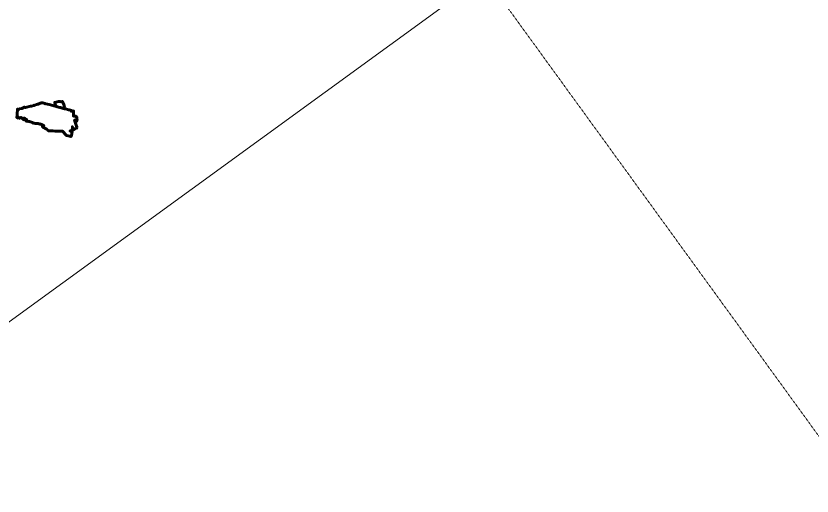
# Model space of a CAD drawing. Header units: millimetres. Extents: x -11105 to 6250, y -8045 to 7046.
# Drawn here: x -3574.5 to -3151.3, y -1119.2 to -864 of the extents above; entities that cross this region are included whole.
import ezdxf

# ---------------------------------------------------------------- set-up
doc = ezdxf.new("R2010")
doc.units = ezdxf.units.MM
doc.linetypes.add('DOT', pattern=[2, 1, -1])
for name, color, linetype in [('_Сеть_', 1, 'Continuous'), ('C_____20241011082108472438_БДШ-1_16_14_ЮЗРТ-2_ОР_tridb_ОР_07_20', 1, 'Continuous'), ('C_____20241011082127675677_БДШ-0_13_11_-290_ЮЗРТ-2_ОР_tridb_ОР_11_21', 1, 'Continuous'), ('C_____20241011082127926820_БДШ-0_17_13_-290_ЮЗРТ-2_ОР_tridb_ОР_11_21', 1, 'Continuous')]:
    doc.layers.add(name, color=color, linetype=linetype)

msp = doc.modelspace()

# ---------------------------------------------------------------- linework, layer by layer
at = {"layer": '_Сеть_', "color": 251, "linetype": 'Continuous', "lineweight": 13, "ltscale": 0.09, "true_color": 0x42495b}
msp.add_lwpolyline([(-9341.48, -5213.85), (4192.82, 4619.39)], dxfattribs=at)
at = {"layer": '_Сеть_', "color": 251, "linetype": 'DOT', "lineweight": 13, "ltscale": 0.09, "true_color": 0x42495b}
msp.add_lwpolyline([(-1196.7, -3772.65), (-5203.39, 1742.08)], dxfattribs=at)
at = {"layer": 'C_____20241011082108472438_БДШ-1_16_14_ЮЗРТ-2_ОР_tridb_ОР_07_20', "color": 18, "linetype": 'Continuous', "lineweight": 60, "ltscale": 0.09, "true_color": 0x000000}
msp.add_lwpolyline([(-3573.24, -918.93), (-3573.34, -917.76), (-3573.98, -918.12), (-3573.94, -916.58), (-3573.9, -916.14), (-3573.77, -913.56), (-3573.75, -913.54), (-3573.74, -913.53), (-3573.7, -913.51), (-3573.23, -914), (-3572.78, -913.47), (-3571.35, -913.21), (-3570.05, -912.44), (-3569.42, -912.72), (-3566.82, -912.05), (-3566.21, -911.9), (-3565.01, -911.64), (-3564.66, -911.5), (-3564.49, -911.46), (-3563.63, -911.15), (-3563.25, -911.01), (-3562.88, -910.9), (-3562.72, -910.82), (-3561.04, -910.26), (-3560.95, -910.24), (-3560.6, -910.13), (-3560.31, -910.13), (-3559.17, -910.58), (-3558.74, -910.69), (-3558.56, -910.64), (-3556.81, -911.12), (-3556.11, -911.31), (-3555.57, -911.46), (-3553.66, -911.97), (-3552.59, -912.26), (-3551.21, -912.64), (-3549.24, -913.19), (-3548.77, -913.33), (-3548.49, -913.37), (-3548.44, -913.41), (-3547.92, -913.44), (-3547.11, -913.72), (-3546.66, -913.86), (-3546.3, -913.87), (-3545.44, -914.12), (-3545.32, -914.15), (-3545.19, -914.19), (-3545.19, -914.27), (-3545.19, -914.31), (-3545.3, -914.54), (-3545.17, -914.58), (-3544.46, -914.88), (-3544.42, -914.59), (-3544.38, -914.6), (-3544.27, -914.45), (-3544.16, -914.48), (-3544.02, -914.52), (-3543.86, -914.56), (-3543.89, -915.24), (-3543.9, -915.37), (-3543.92, -915.85), (-3543.93, -916.07), (-3543.94, -916.38), (-3543.95, -916.46), (-3543.97, -916.89), (-3543.97, -917.01), (-3543.99, -917.26), (-3542.9, -917.3), (-3542.58, -917.32), (-3542.54, -917.4), (-3542.5, -917.47), (-3542.32, -917.85), (-3542.25, -917.91), (-3542.2, -917.95), (-3542.19, -917.95), (-3542.03, -918.08), (-3542.04, -918.13), (-3542.06, -918.23), (-3542.07, -918.33), (-3542.08, -918.4), (-3542.09, -918.45), (-3542.09, -918.51), (-3542.08, -918.64), (-3542.06, -918.84), (-3542.04, -919.06), (-3542.04, -919.13), (-3542.14, -919.49), (-3542.17, -919.49), (-3542.19, -919.67), (-3542.22, -919.87), (-3542.29, -919.85), (-3542.34, -919.83), (-3542.34, -919.93), (-3542.35, -920.21), (-3542.35, -920.25), (-3543.39, -919.3), (-3543.28, -919.74), (-3543.23, -919.91), (-3542.41, -922.67), (-3542.38, -922.74), (-3542.31, -922.76), (-3542.15, -922.85), (-3542.14, -922.87), (-3542.14, -922.9), (-3542.14, -922.91), (-3542.14, -922.91), (-3542.1, -922.95), (-3542.1, -922.96), (-3542.18, -923.26), (-3542.21, -923.38), (-3542.26, -923.58), (-3542.29, -923.69), (-3542.3, -923.7), (-3543.56, -924.32), (-3543.6, -924.33), (-3543.64, -924.35), (-3543.71, -924.39), (-3543.72, -924.39), (-3543.75, -924.41), (-3543.75, -924.41), (-3543.76, -924.41), (-3543.8, -924.18), (-3543.97, -923.77), (-3544.14, -923.53), (-3544.3, -923.4), (-3544.33, -923.42), (-3544.45, -923.61), (-3544.52, -922.89), (-3544.57, -924.7), (-3544.55, -924.75), (-3545.77, -925.12), (-3545.64, -925.18), (-3545.19, -925.24), (-3544.8, -925.08), (-3544.78, -925.07), (-3544.62, -924.96), (-3544.51, -924.88), (-3544.51, -924.88), (-3544.51, -924.92), (-3544.51, -924.92), (-3544.55, -925.1), (-3544.58, -925.28), (-3544.58, -925.3), (-3544.8, -926.48), (-3544.83, -926.68), (-3544.83, -926.68), (-3545.09, -928.07), (-3545.14, -928.06), (-3545.32, -928.03), (-3547.56, -927.64), (-3547.59, -927.63), (-3549.8, -925.26), (-3549.85, -925.21), (-3549.87, -925.21), (-3550.91, -925.26), (-3551.54, -925.27), (-3551.68, -925.27), (-3551.79, -925.28), (-3551.81, -925.28), (-3552.24, -925.29), (-3552.37, -925.29), (-3553.61, -925.21), (-3554.85, -925.05), (-3556.23, -925.02), (-3556.65, -925.02), (-3556.87, -925.03), (-3557.33, -925.03), (-3557.36, -925.03), (-3558.15, -924.2), (-3558.27, -924.14), (-3558.33, -924.12), (-3558.42, -924.07), (-3558.65, -923.97), (-3558.87, -923.86), (-3559.15, -923.73), (-3559.46, -923.58), (-3559.73, -923.46), (-3559.87, -923.28), (-3559.97, -923.2), (-3560.22, -923.01), (-3560.42, -922.86), (-3560.14, -922.81), (-3560.1, -922.8), (-3559.81, -922.75), (-3559.81, -922.74), (-3559.78, -922.38), (-3559.78, -922.31), (-3559.77, -922.2), (-3559.79, -922.2), (-3560.15, -922.11), (-3560.17, -922.05), (-3560.17, -922.03), (-3560.17, -922.03), (-3560.18, -922.03), (-3561.01, -921.74), (-3561.35, -921.62), (-3561.37, -921.61), (-3561.48, -921.58), (-3561.54, -921.56), (-3561.57, -921.55), (-3562.05, -921.38), (-3562.07, -921.38), (-3562.18, -921.36), (-3562.24, -921.34), (-3562.39, -921.3), (-3562.41, -921.29), (-3562.74, -921.25), (-3563.34, -921.18), (-3563.53, -921.17), (-3563.54, -921.17), (-3563.6, -921.17), (-3563.67, -921.17), (-3563.78, -921.15), (-3564.21, -921.13), (-3564.45, -921.11), (-3564.66, -921.08), (-3564.73, -921.08), (-3564.76, -921.06), (-3564.81, -921.05), (-3565.22, -920.92), (-3565.58, -920.78), (-3565.63, -920.75), (-3565.67, -920.74), (-3565.69, -920.73), (-3566.25, -920.54), (-3566.58, -920.42), (-3566.86, -920.33), (-3567.27, -920.19), (-3567.44, -920.15), (-3567.56, -920.12), (-3567.87, -920.06), (-3568.2, -919.99), (-3568.23, -919.99), (-3568.34, -919.97), (-3568.35, -919.97), (-3568.47, -919.97), (-3568.75, -919.99), (-3569.08, -920.01), (-3569, -919.79), (-3568.89, -919.48), (-3568.88, -919.45), (-3568.86, -919.4), (-3568.85, -919.36), (-3568.82, -919.28), (-3568.8, -919.21), (-3568.79, -919.18), (-3568.94, -919.12), (-3569.06, -919.08), (-3569.36, -918.96), (-3569.87, -918.5), (-3570.15, -918.28), (-3570.21, -918.26), (-3570.25, -918.24), (-3570.33, -918.23), (-3570.07, -919.39), (-3570.13, -919.33), (-3570.16, -919.31), (-3570.21, -919.26), (-3570.25, -919.22), (-3570.3, -919.18), (-3570.51, -919), (-3570.76, -918.81), (-3570.9, -918.69), (-3571.11, -918.51), (-3571.19, -918.44), (-3571.31, -918.34), (-3571.46, -918.21), (-3571.67, -918.07), (-3571.69, -918.05), (-3571.7, -918.04), (-3571.78, -917.99), (-3571.84, -918), (-3571.85, -918), (-3571.86, -918.01), (-3572.02, -918.05), (-3572.09, -918.08), (-3572.22, -918.11), (-3572.38, -918.18), (-3572.42, -918.2), (-3572.46, -918.23), (-3572.51, -918.26), (-3572.54, -918.28), (-3572.62, -918.31), (-3572.7, -918.34), (-3572.75, -918.37), (-3572.81, -918.41), (-3573.24, -918.93)], dxfattribs=at)
at = {"layer": 'C_____20241011082127675677_БДШ-0_13_11_-290_ЮЗРТ-2_ОР_tridb_ОР_11_21', "color": 18, "linetype": 'Continuous', "lineweight": 60, "ltscale": 0.09, "true_color": 0x000000}
msp.add_lwpolyline([(-3553.23, -912.08), (-3553.38, -911.73), (-3553.39, -911.7), (-3553.48, -911.48), (-3553.51, -911.37), (-3553.52, -911.35), (-3553.58, -911.14), (-3553.63, -910.97), (-3553.66, -910.86), (-3553.68, -910.79), (-3553.78, -910.53), (-3553.8, -910.49), (-3553.8, -910.48), (-3553.82, -910.41), (-3553.9, -910.1), (-3553.92, -910.04), (-3553.92, -909.98), (-3553.8, -909.98), (-3551.85, -909.55), (-3551.1, -909.54), (-3550.4, -909.58), (-3549.86, -909.42), (-3549.6, -910.07), (-3549.11, -911.05), (-3548.77, -912.37), (-3549.27, -913.05), (-3549.28, -913.06), (-3549.36, -913.16), (-3549.7, -913.06), (-3550.85, -912.74), (-3551.21, -912.64), (-3552.49, -912.29), (-3553.23, -912.08)], dxfattribs=at)
at = {"layer": 'C_____20241011082127926820_БДШ-0_17_13_-290_ЮЗРТ-2_ОР_tridb_ОР_11_21', "color": 18, "linetype": 'Continuous', "lineweight": 60, "ltscale": 0.09, "true_color": 0x000000}
msp.add_lwpolyline([(-3553.31, -912.06), (-3553.41, -911.71), (-3553.41, -911.7), (-3553.48, -911.48), (-3553.31, -911.9), (-3553.23, -912.08), (-3553.25, -912.08), (-3553.31, -912.06)], dxfattribs=at)

doc.saveas('drawing.dxf')
